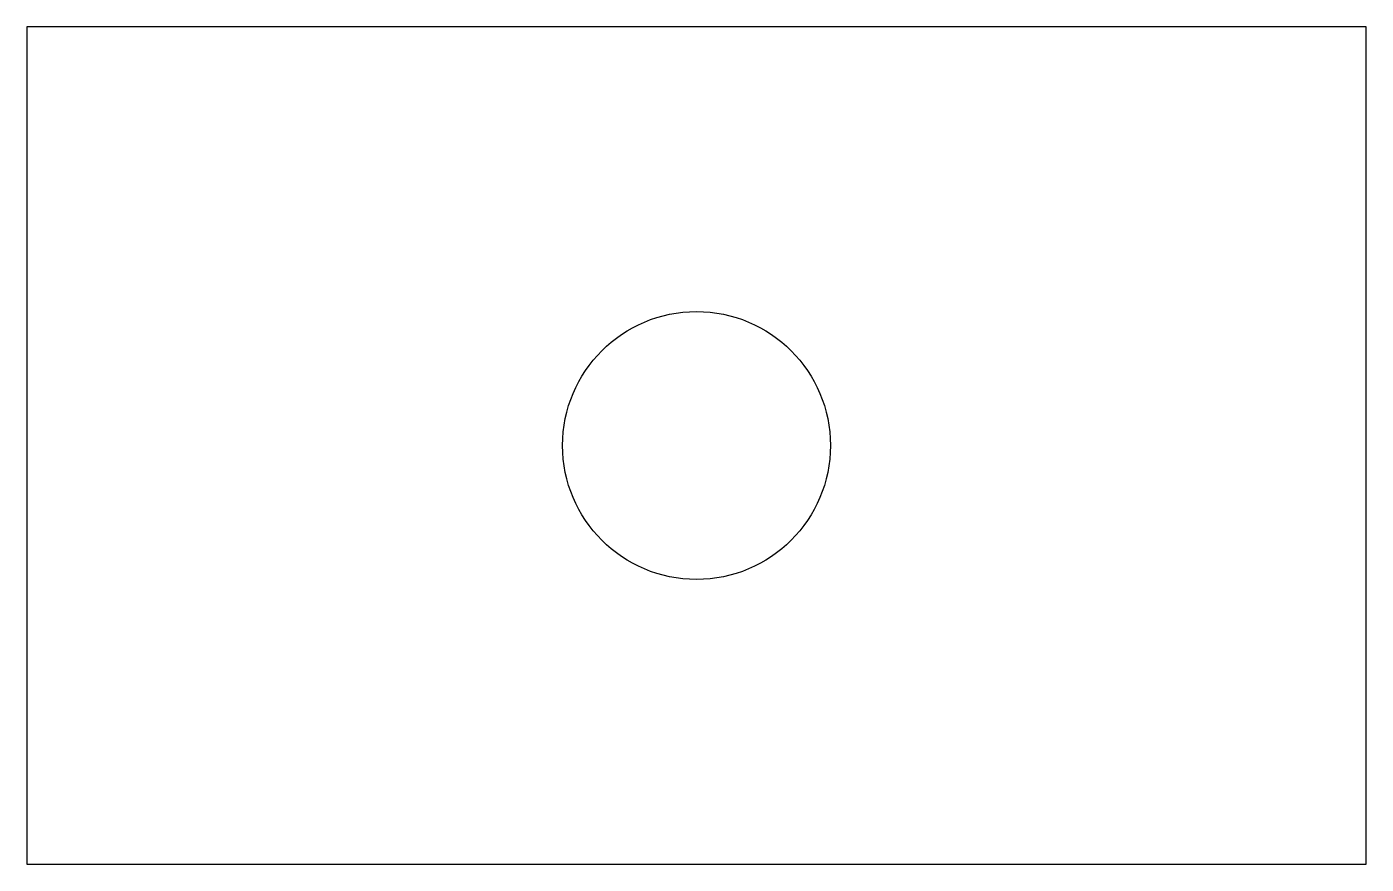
# Model space of a CAD drawing. Header units: millimetres. Extents: x 0 to 800, y 0 to 500.
import ezdxf

# ---------------------------------------------------------------- set-up
doc = ezdxf.new("R2010")
doc.units = ezdxf.units.MM
doc.layers.add('ACRILICO_3MM_CRISTAL_CORTE', color=7, linetype='CONTINUOUS')
doc.layers.add('GRAVACAO_TEXTO', color=1, linetype='CONTINUOUS')

msp = doc.modelspace()

# ---------------------------------------------------------------- linework, layer by layer
at = {"layer": 'ACRILICO_3MM_CRISTAL_CORTE'}
for p, q in [((800, 500), (0, 500)), ((0, 500), (0, 0)), ((800, 0), (800, 500)), ((0, 0), (800, 0))]:
    msp.add_line(p, q, dxfattribs=at)
at = {"layer": 'GRAVACAO_TEXTO'}
msp.add_circle((400, 250), 80, dxfattribs=at)

doc.saveas('drawing.dxf')
